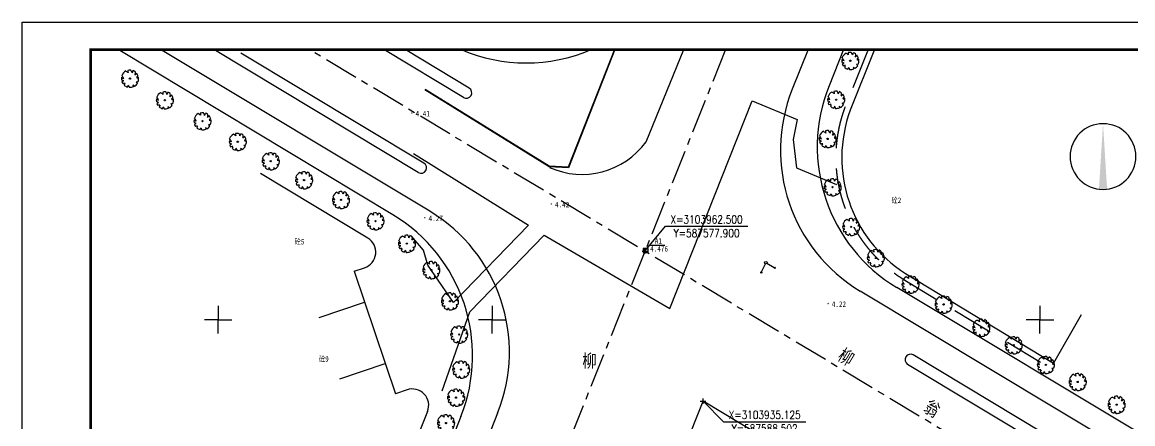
# Model space of a CAD drawing. Extents: x 587464241 to 587770505, y 3103794303 to 3104004303.
# Drawn here: x 587464241 to 587666940, y 3103930995 to 3104004303 of the extents above; entities that cross this region are included whole.
import ezdxf
from ezdxf.enums import TextEntityAlignment as Align

# ---------------------------------------------------------------- set-up
doc = ezdxf.new("R2010")
doc.units = 0
doc.header["$LTSCALE"] = 5000
doc.header["$MEASUREMENT"] = 0
doc.linetypes.add('CENTER', pattern=[2, 1.25, -0.25, 0.25, -0.25])
doc.linetypes.add('DASHED', pattern=[0.75, 0.5, -0.25])
doc.layers.get('0').update_dxf_attribs({"linetype": 'CONTINUOUS'})
for name, color, linetype in [('PUB_DIM', 3, 'CONTINUOUS'), ('PUB_TITLE', 4, 'CONTINUOUS'), ('TEXT', 4, 'CONTINUOUS'), ('Y', 8, 'CONTINUOUS'), ('图廓', 3, 'CONTINUOUS'), ('红线', 1, 'CONTINUOUS'), ('绿化', 3, 'CONTINUOUS'), ('道路', 2, 'CONTINUOUS')]:
    doc.layers.add(name, color=color, linetype=linetype)
doc.styles.add('_DIMFONT', font='TXT.shx')
doc.styles.add('HZZ', font='SimSun.ttf', dxfattribs={"width": 0.8})

# ---------------------------------------------------------------- blocks, each defined once
blk = doc.blocks.new('_NORTH')
blk.add_circle((0, 0), 1200)
blk.add_solid([(-1191, 149), (-1191, -149), (1200, 0)])
blk = doc.blocks.new('M_F13')
for p, q in [((-515, 179), (-397, 193)), ((-484, 239), (-484, 239)), ((-397, 193), (-484, 239))]:
    blk.add_line(p, q)
blk.add_circle((-3, 3), 38.2)
for centre, radius, start, end in [((-8, 3), 537, 160.84261, 187.275), ((-8, 3), 527, 126.07508, 153.62454), ((-356, 208), 224, 48.52033, 80.51513), ((-8, 3), 532, 89.33215, 114.38564), ((-325, 399), 130, 343.65549, 39.76), ((-175, 449), 193, 352.07749, 26.61284), ((-85, 589), 202, 304.18683, 338.5411), ((-8, 3), 531, 62.87665, 77.70213), ((80, 476), 154, 315.84539, 359.76505), ((-244, 1929), 1632, 285.43975, 290.70994), ((412, 44), 234, 83.53226, 121.6544), ((959, 2091), 1965, 250.08649, 256.34511), ((-8, 3), 523, 31.40984, 49.47525), ((-8, 3), 534, 340.33073, 19.42997), ((-610, -942), 880, 77.37282, 85.46489), ((-5, -500), 587, 134.77817, 147.33147), ((-8, 3), 524, 200.8103, 231.43916), ((-251, -396), 87.2, 97.74104, 188.81075), ((-1350, -519), 1108, 2.94646, 10.92381), ((-8, 3), 522, 243.14983, 261.83562), ((125, -442), 220, 160.60085, 199.39915), ((100, -357), 178, 186.19115, 248.49517), ((-8, 3), 527, 274.72362, 290.3277), ((296, -376), 163, 170.63138, 220.62782), ((325, -118), 300, 230.45823, 263.10928), ((-8, 3), 514, 305.39404, 326.24638), ((358, 465), 656, 266.7455, 282.01463), ((0, -631), 545, 39.65359, 53.99299)]:
    blk.add_arc(centre, radius, start, end)
at = {"width": 0.8, "flags": 9}
for tag, p in [('XSIZE', (-62, 12)), ('YSIZE', (9, 6))]:
    blk.add_attdef(tag, p, '', height=0.2, dxfattribs=at)
blk = doc.blocks.new('_DIMZB1')
blk.add_line((0, 0), (3000, 0))
at = {"style": '_DIMFONT', "width": 0.8}
for tag, p in [('X=', (1500, 250)), ('Y=', (1500, -250))]:
    blk.add_attdef(tag, text='', height=300, dxfattribs=at).set_placement(p, align=Align.MIDDLE)

msp = doc.modelspace()

# ---------------------------------------------------------------- linework, layer by layer
at = {"layer": 'PUB_DIM'}
for p, q in [((587577900, 3103962500), (587581650, 3103967045.313)), ((587577400, 3103962500), (587578400, 3103962500)), ((587577900, 3103962000), (587577900, 3103963000)), ((587588002, 3103935125), (587589002, 3103935125)), ((587588502, 3103934625), (587588502, 3103935625)), ((587588502, 3103935125), (587592252, 3103931375))]:
    msp.add_line(p, q, dxfattribs=at)
at = {"layer": 'PUB_TITLE'}
msp.add_lwpolyline([(587464241.006, 3103794303.192), (587464241.006, 3104004303.192), (587761241.006, 3104004303.192), (587761241.006, 3103794303.192)], close=True, dxfattribs=at)
at = {"layer": 'PUB_TITLE', "const_width": 500}
msp.add_lwpolyline([(587476741.006, 3103799303.192), (587756241.006, 3103799303.192), (587756241.006, 3103999303.192), (587476741.006, 3103999303.192)], close=True, dxfattribs=at)
at = {"layer": 'TEXT'}
msp.add_line((587578908.347, 3103963625.151), (587581521.534, 3103963625.151), dxfattribs=at)
at = {"layer": 'Y'}
for p, q in [((587572323.104, 3103999303.192, 3596309), (587563861.85, 3103977814.088, 3596309)), ((587572430.577, 3103999303.192, 3596309), (587563930.904, 3103977716.517, 3596309)), ((587578096.976, 3103982467.571, 3596309), (587585026.877, 3103999303.192, 3596309)), ((587560395.76, 3103977931.57, 3596309), (587537706.373, 3103991951.447, 3596309)), ((587560429.138, 3103978028.496, 3596309), (587537758.939, 3103992036.517, 3596309)), ((587582437.242, 3103952018.74, 3596309), (587597455.115, 3103989973.651, 3596309)), ((587597455.115, 3103989973.651, 3596309), (587605676.873, 3103986514.052, 3596309)), ((587605676.873, 3103986514.052, 3596309), (587604955.667, 3103982910.303, 3596309)), ((587604955.667, 3103982910.303, 3596309), (587605532.632, 3103977720.905, 3596309)), ((587535658.833, 3103980357.427, 3596309), (587556665.011, 3103967270.104, 3596309)), ((587563920.976, 3103977710.2, 3596309), (587560400.393, 3103977930.097, 3596309)), ((587563861.85, 3103977814.088, 3596309), (587560429.138, 3103978028.496, 3596309)), ((587605532.632, 3103977720.905, 3596309), (587612888.943, 3103974693.756, 3596309)), ((587527318.069, 3103964903.95), (587507728.341, 3103976679.923)), ((587537453.664, 3103962686.219, 3596309), (587535259.981, 3103965277.11, 3596309)), ((587556665.011, 3103967270.104, 3596309), (587542971.11, 3103953119.851, 3596309)), ((587545944.171, 3103951442.14, 3596309), (587559502.862, 3103965424.686, 3596309)), ((587559502.862, 3103965424.686, 3596309), (587582437.242, 3103952018.74, 3596309)), ((587538251.367, 3103959962.462, 3596309), (587537453.664, 3103962686.219, 3596309)), ((587524818.555, 3103958846.117), (587526729.708, 3103959489.579)), ((587542971.11, 3103953119.851, 3596309), (587538251.367, 3103959962.462, 3596309)), ((587599200.905, 3103958708.561, 3596309), (587599886.028, 3103960207.943, 3596309)), ((587600172.36, 3103960310.54, 3596309), (587601505.991, 3103959514.33, 3596309)), ((587601638.153, 3103959435.426, 3596309), (587601638.153, 3103959435.426, 3596309)), ((587524818.555, 3103958846.117), (587532346.676, 3103936486.765)), ((587540895.723, 3103937027.145, 3596309), (587545944.171, 3103951442.14, 3596309)), ((587657545.47, 3103950875.817, 3596309), (587652467.801, 3103942089.317, 3596309)), ((587534475.03, 3103937203.356), (587532346.676, 3103936486.765)), ((587538218.272, 3103933247.382), (587523888.676, 3103897372.108))]:
    msp.add_line(p, q, dxfattribs=at)
at = {"layer": 'Y', "ltscale": 100}
for p, q in [((587518411.56, 3103950410.781), (587526717.122, 3103953207.162)), ((587522187.06, 3103939197.127), (587530492.623, 3103941993.508))]:
    msp.add_line(p, q, dxfattribs=at)
at = {"layer": 'Y', "linetype": 'DASHED', "ltscale": 3, "elevation": 3596309}
msp.add_lwpolyline([(587618618.053, 3103999303.192), (587614350.346, 3103988640.687, 0.3530084506), (587624849.961, 3103957517.501), (587650120.222, 3103942222.678)], format="xyb", dxfattribs=at)
at = {"layer": 'Y', "elevation": 3596309}
msp.add_lwpolyline([(587619804.478, 3103999303.192), (587615378.612, 3103988245.542, 0.3527038062), (587625430.99, 3103958453.344), (587652467.801, 3103942089.317)], format="xyb", dxfattribs=at)
at = {"layer": 'Y'}
msp.add_lwpolyline([(587577597.3, 3103962286.947), (587578461.314, 3103962286.947), (587578461.314, 3103963007.912), (587577597.3, 3103963007.912)], close=True, dxfattribs=at)
for centre, radius in [((587599972.42, 3103960417.689, 3596309), 226.842), ((587601607.115, 3103959466.445, 3596309), 111.889), ((587599134.38, 3103958618.597, 3596309), 111.889)]:
    msp.add_circle(centre, radius, dxfattribs=at)
for centre, radius, start, end in [((587566422.748, 3103990944.686, 3596309), 14427.372, 245.6198672, 324.01512428), ((587560401.017, 3103977940.077, 3596309), 10, 238.28788994, 266.42592776), ((587563921.599, 3103977720.181, 3596309), 10, 266.42592776, 338.50814495), ((587525772.445, 3103962332.754), 3000, 288.60775094, 58.98866189), ((587535432.293, 3103934360.181), 3000, 338.22684003, 108.60775094)]:
    msp.add_arc(centre, radius, start, end, dxfattribs=at)
at = {"layer": '图廓'}
for p, q in [((587500000.021, 3103952500.057, 3600000), (587500000.021, 3103950000.057, 3600000)), ((587550000.021, 3103952500.057, 3596309), (587550000.021, 3103950000.057, 3596309)), ((587650000.021, 3103952500.057, 3596309), (587650000.021, 3103950000.057, 3596309)), ((587500000.021, 3103950000.057, 3600000), (587497500.021, 3103950000.057, 3600000)), ((587500000.021, 3103947500.057, 3600000), (587500000.021, 3103950000.057, 3600000)), ((587500000.021, 3103950000.057, 3600000), (587502500.021, 3103950000.057, 3600000)), ((587550000.021, 3103950000.057, 3596309), (587547500.021, 3103950000.057, 3596309)), ((587550000.021, 3103947500.057, 3596309), (587550000.021, 3103950000.057, 3596309)), ((587550000.021, 3103950000.057, 3596309), (587552500.021, 3103950000.057, 3596309)), ((587650000.021, 3103950000.057, 3596309), (587647500.021, 3103950000.057, 3596309)), ((587650000.021, 3103947500.057, 3596309), (587650000.021, 3103950000.057, 3596309)), ((587650000.021, 3103950000.057, 3596309), (587652500.021, 3103950000.057, 3596309))]:
    msp.add_line(p, q, dxfattribs=at)
at = {"layer": '红线'}
for p in [(587556471.005, 3103854932.998), (587675583, 3103882778)]:
    msp.add_line(p, (587588502, 3103935125), dxfattribs=at)
at = {"layer": '道路'}
for p, q in [((587531901.149, 3103969149.556), (587481739.559, 3103999303.192)), ((587538614.271, 3103969781.168), (587489503.389, 3103999303.192)), ((587536537.941, 3103976863.173), (587499208.213, 3103999303.192)), ((587537568.357, 3103978577.304), (587504132.275, 3103998676.735)), ((587544781.264, 3103990576.219), (587530263.65, 3103999303.192)), ((587545811.68, 3103992290.35), (587534145.58, 3103999303.192)), ((587607675.653, 3103999303.192), (587604782.104, 3103992058.964)), ((587614136.577, 3103999303.192), (587611495.349, 3103992690.67)), ((587720087.663, 3103893361.691), (587617185.712, 3103955219.139)), ((587722148.494, 3103896789.953), (587623898.909, 3103955850.724)), ((587675857.83, 3103914115.64), (587626876.891, 3103943559.551)), ((587674827.4, 3103912401.518), (587625846.476, 3103941845.42)), ((587551017.831, 3103932941.222), (587515377.026, 3103843711.644)), ((587544304.64, 3103932309.651), (587509805.068, 3103845937.241))]:
    msp.add_line(p, q, dxfattribs=at)
at = {"layer": '道路', "linetype": 'CENTER'}
for p, q in [((587713678.275, 3103880879.687), (587516676.78, 3103999303.192)), ((587592600.164, 3103999303.192), (587528378.261, 3103838518.585))]:
    msp.add_line(p, q, dxfattribs=at)
at = {"layer": '道路'}
for centre, radius, start, end in [((587556229.079, 3104026865.164), 30000, 246.7414649, 293.2585351), ((587545296.472, 3103991433.284), 1000, 238.98866189, 58.98866189), ((587632641.943, 3103980931.1), 30000, 158.22684003, 238.98866189), ((587639355.14, 3103981562.685), 30000, 158.22684003, 238.98866189), ((587537053.149, 3103977720.238), 1000, 238.98866189, 58.98866189), ((587523158.041, 3103944069.207), 30000, 338.22684003, 58.98866189), ((587516444.849, 3103943437.637), 30000, 338.22684003, 58.98866189), ((587626361.683, 3103942702.485), 1000, 58.98866188, 238.98866188)]:
    msp.add_arc(centre, radius, start, end, dxfattribs=at)

# ---------------------------------------------------------------- block references
at = {"layer": 'PUB_DIM', "xscale": -5, "yscale": 5, "zscale": 5, "rotation": 270}
msp.add_blockref('_NORTH', (587661507.48, 3103979779.865), dxfattribs=at)
at = {"layer": 'PUB_DIM', "xscale": 5, "yscale": 5, "zscale": 5}
for p, values in [((587581650, 3103967045.313), {'X=': 'X=3103962.500', 'Y=': 'Y=587577.900'}), ((587592252, 3103931375), {'X=': 'X=3103935.125', 'Y=': 'Y=587588.502'})]:
    msp.add_blockref('_DIMZB1', p, dxfattribs=at).add_auto_attribs(values)
at = {"layer": '绿化', "xscale": 3, "yscale": 3, "zscale": 2, "rotation": 139.1778428952782}
for p in [(587615374.951, 3103997279.279), (587483903.762, 3103994025.387), (587490275.015, 3103990064.138), (587612798.378, 3103990174.206), (587497141.808, 3103986244.362), (587503583.851, 3103982495.322), (587611241.734, 3103983014.234), (587509601.145, 3103978958.492), (587515689.23, 3103975492.4), (587612138.746, 3103974203.8), (587522414.441, 3103971884.834), (587528714.902, 3103967994.321), (587615541.858, 3103966952.355), (587534449.029, 3103963891.599), (587620039.184, 3103961270.495), (587538908.905, 3103959081.511), (587626365.557, 3103956441.004), (587542306.906, 3103953377.312), (587632412.966, 3103952796.54), (587543983.254, 3103947310.942), (587639291.316, 3103948552.355), (587645200.234, 3103945369.215), (587544345.707, 3103940927.672), (587651065.587, 3103941750.671), (587656882.639, 3103938653.742), (587543418.923, 3103935791.821), (587663991.808, 3103934501.822), (587541589.537, 3103931135.846)]:
    msp.add_blockref('M_F13', p, dxfattribs=at)

# ---------------------------------------------------------------- texts
at = {"layer": 'TEXT', "style": 'HZZ', "width": 0.8}
for s, height, p in [('.', 1500, (587534947.214, 3103987602.745, 3596309)), ('4.41', 1000, (587536031.683, 3103987104.24, 3596309)), ('4.42', 1000, (587561482.838, 3103970510.269, 3596309)), ('砼2', 1000, (587622914.656, 3103971308.535, 3596309)), ('.', 1500, (587560398.368, 3103971008.774, 3596309)), ('.', 1500, (587537329.007, 3103968492.476, 3596309)), ('4.27', 1000, (587538413.476, 3103967993.97, 3596309)), ('砼5', 1000, (587513974.206, 3103963737.857, 3596309)), ('4.476', 1000, (587578846.091, 3103962443.306, 3596309)), ('A1', 1000, (587579698.393, 3103963875.77, 3596309)), ('.', 1500, (587610914.181, 3103952836.176, 3596309)), ('4.22', 1000, (587611998.65, 3103952337.671, 3596309)), ('砼9', 1000, (587518410.405, 3103942349.054, 3596309)), ('柳', 2400, (587566471.935, 3103941295.185))]:
    msp.add_text(s, height=height, dxfattribs=at).set_placement(p)
msp.add_text('柳            翁             路', height=2400, rotation=328.98866189, dxfattribs=at).set_placement((587612897.677, 3103942834.685))

doc.saveas('drawing.dxf')
